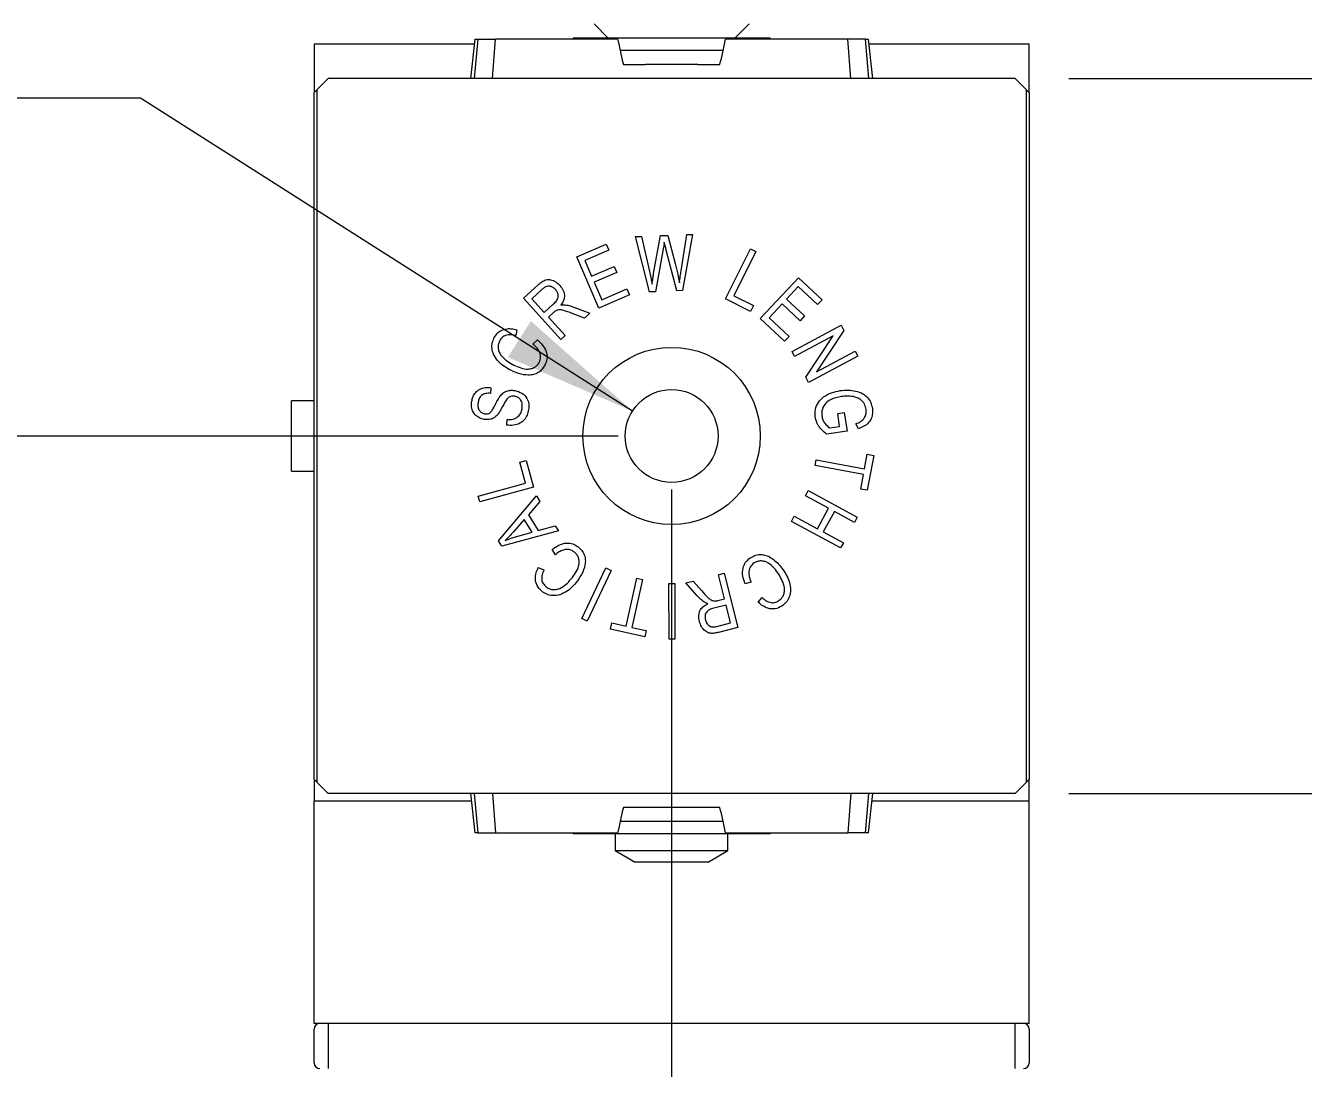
# Model space of a CAD drawing. Header units: millimetres. Extents: x 2 to 278, y 1 to 215.
# Drawn here: x 197.13 to 227.39, y 76.55 to 101.26 of the extents above; entities that cross this region are included whole.
import ezdxf

# ---------------------------------------------------------------- set-up
doc = ezdxf.new("R2010")
doc.units = ezdxf.units.MM
doc.styles.add('SLDTEXTSTYLE0', font='TXT', dxfattribs={"width": 0.75})
doc.styles.add('SLDTEXTSTYLE2', font='TXT', dxfattribs={"width": 0.6875})
doc.dimstyles.new('SLDDIMSTYLE1', dxfattribs={"dimtxt": 2.116667, "dimasz": 3.175, "dimexe": 0, "dimexo": 0.0625, "dimgap": 0.529167, "dimtad": 0, "dimtih": 1, "dimtoh": 1, "dimdec": 1, "dimlfac": 1.5, "dimrnd": 1e-09, "dimzin": 12, "dimdsep": 46, "dimtxsty": 'SLDTEXTSTYLE0', "dimsah": 1, "dimcen": 0.09, "dimadec": 0, "dimazin": 3, "dimtol": 1, "dimtp": 6.35, "dimtm": 6.35, "dimtfac": 1.333333, "dimtdec": 1, "dimtofl": 0, "dimtmove": 0, "dimatfit": 3, "dimfxl": 1, "dimfrac": 2, "dimtolj": 1, "dimarcsym": 0})
doc.dimstyles.new('SLDDIMSTYLE4', dxfattribs={"dimtxt": 2.116667, "dimasz": 3.175, "dimexe": 0, "dimexo": 0.0625, "dimgap": 0.529167, "dimtad": 0, "dimtih": 1, "dimtoh": 1, "dimdec": 1, "dimlfac": 1.5, "dimrnd": 1e-09, "dimzin": 12, "dimdsep": 46, "dimtxsty": 'SLDTEXTSTYLE0', "dimsah": 1, "dimcen": 0.09, "dimadec": 0, "dimazin": 3, "dimtfac": 1, "dimtdec": 1, "dimtmove": 0, "dimatfit": 0, "dimfxl": 1, "dimfrac": 2, "dimtolj": 1, "dimtzin": 12, "dimarcsym": 0})
doc.dimstyles.new('SLDDIMSTYLE5', dxfattribs={"dimtxt": 2.116667, "dimasz": 3.175, "dimexe": 0, "dimexo": 0.0625, "dimgap": 0.529167, "dimtad": 0, "dimtih": 1, "dimtoh": 1, "dimdec": 6, "dimlfac": 1.5, "dimrnd": 1e-09, "dimzin": 12, "dimdsep": 46, "dimtxsty": 'SLDTEXTSTYLE0', "dimsah": 1, "dimcen": 0, "dimadec": 0, "dimazin": 3, "dimtfac": 1, "dimtdec": 1, "dimtofl": 0, "dimtmove": 0, "dimatfit": 3, "dimfxl": 1, "dimfrac": 2, "dimtolj": 1, "dimtzin": 12, "dimarcsym": 0})

# ---------------------------------------------------------------- blocks, each defined once
blk = doc.blocks.new('_D_4')
at = {"color": 7, "linetype": 'Continuous', "lineweight": 0}
for p, q in [((203.966, 102.089), (203.966, 120.407)), ((220.9, 102.089), (220.9, 120.407)), ((203.966, 118.629), (197.616, 118.629)), ((208.554, 118.629), (207.911, 118.629)), ((207.911, 118.629), (207.911, 115.266)), ((216.312, 118.629), (216.956, 118.629)), ((216.956, 118.629), (216.956, 115.266)), ((220.9, 118.629), (227.25, 118.629)), ((207.911, 115.266), (208.554, 115.266)), ((216.956, 115.266), (216.312, 115.266))]:
    blk.add_line(p, q, dxfattribs=at)
for points in [[(203.966, 118.629), (200.791, 119.137), (200.791, 118.121)], [(220.9, 118.629), (224.075, 118.121), (224.075, 119.137)]]:
    blk.add_solid(points, dxfattribs=at)
at = {"color": 7, "linetype": 'Continuous', "lineweight": 0, "char_height": 2.1167, "attachment_point": 1, "style": 'SLDTEXTSTYLE0'}
for s, insert in [('25.4mm', (207.051, 121.787)), ('1.00in', (208.554, 117.994))]:
    blk.add_mtext(s, dxfattribs=dict(at, insert=insert))
blk = doc.blocks.new('_D_5')
at = {"color": 7, "linetype": 'Continuous', "lineweight": 0}
for p, q in [((233.433, 100.002), (233.433, 106.352)), ((221.836, 100.002), (235.211, 100.002)), ((229.554, 91.535), (228.911, 91.535)), ((228.911, 91.535), (228.911, 88.172)), ((237.312, 91.535), (237.956, 91.535)), ((237.956, 91.535), (237.956, 88.172)), ((228.911, 88.172), (229.554, 88.172)), ((237.956, 88.172), (237.312, 88.172)), ((221.836, 83.069), (235.211, 83.069)), ((233.433, 83.069), (233.433, 76.719))]:
    blk.add_line(p, q, dxfattribs=at)
for points in [[(233.433, 100.002), (233.941, 103.177), (232.925, 103.177)], [(233.433, 83.069), (232.925, 79.894), (233.941, 79.894)]]:
    blk.add_solid(points, dxfattribs=at)
at = {"color": 7, "linetype": 'Continuous', "lineweight": 0, "char_height": 2.1167, "attachment_point": 1, "style": 'SLDTEXTSTYLE0'}
for s, insert in [('25.4mm', (228.051, 94.693)), ('1.00in', (229.554, 90.901))]:
    blk.add_mtext(s, dxfattribs=dict(at, insert=insert))
blk = doc.blocks.new('_D_6')
at = {"color": 7, "linetype": 'Continuous', "lineweight": 0}
for p, q in [((211.163, 91.535), (186.322, 91.535)), ((188.1, 91.535), (188.1, 81.43)), ((181.589, 77.638), (180.945, 77.638)), ((180.945, 77.638), (180.945, 74.275)), ((194.611, 77.638), (195.255, 77.638)), ((195.255, 77.638), (195.255, 74.275)), ((180.945, 74.275), (181.589, 74.275)), ((195.255, 74.275), (194.611, 74.275)), ((188.1, 63.74), (188.1, 73.845)), ((196.83, 63.74), (186.322, 63.74))]:
    blk.add_line(p, q, dxfattribs=at)
for points in [[(188.1, 91.535), (187.592, 88.36), (188.608, 88.36)], [(188.1, 63.74), (188.608, 66.915), (187.592, 66.915)]]:
    blk.add_solid(points, dxfattribs=at)
at = {"color": 7, "linetype": 'Continuous', "lineweight": 0, "attachment_point": 1, "style": 'SLDTEXTSTYLE0'}
for s, insert, char_height in [('41.7mm', (180.672, 80.796), 2.1167), ('±6.4', (191.435, 80.269), 1.5875), ('1.64in', (181.589, 77.003), 2.1167), ('±0.25', (189.346, 76.477), 1.5875)]:
    blk.add_mtext(s, dxfattribs=dict(at, insert=insert, char_height=char_height))
blk = doc.blocks.new('_D_7')
at = {"color": 7, "linetype": 'Continuous', "lineweight": 0}
for p, q in [((212.433, 90.265), (212.433, 51.962)), ((198.1, 62.47), (198.1, 51.962)), ((180.755, 53.74), (180.111, 53.74)), ((180.111, 53.74), (180.111, 50.377)), ((193.778, 53.74), (194.421, 53.74)), ((194.421, 53.74), (194.421, 50.377)), ((198.1, 53.74), (196.983, 53.74)), ((212.433, 53.74), (198.1, 53.74)), ((180.111, 50.377), (180.755, 50.377)), ((194.421, 50.377), (193.778, 50.377))]:
    blk.add_line(p, q, dxfattribs=at)
for points in [[(198.1, 53.74), (201.275, 53.232), (201.275, 54.248)], [(212.433, 53.74), (209.258, 54.248), (209.258, 53.232)]]:
    blk.add_solid(points, dxfattribs=at)
at = {"color": 7, "linetype": 'Continuous', "lineweight": 0, "attachment_point": 1, "style": 'SLDTEXTSTYLE0'}
for s, insert, char_height in [('21.5mm', (179.838, 56.898), 2.1167), ('±6.4', (190.602, 56.372), 1.5875), ('0.85in', (180.755, 53.106), 2.1167), ('±0.25', (188.512, 52.579), 1.5875)]:
    blk.add_mtext(s, dxfattribs=dict(at, insert=insert, char_height=char_height))
blk = doc.blocks.new('SW_SYMBOL_HOLE_DEPTH')
at = {"color": 0, "linetype": 'Continuous', "lineweight": 0}
for p, q in [((0, 875), (800, 875)), ((400, 875), (400, 75)), ((100, 555), (400, 75)), ((700, 555), (400, 75))]:
    blk.add_line(p, q, dxfattribs=at)
blk = doc.blocks.new('_D_8')
at = {"color": 7, "linetype": 'Continuous', "lineweight": 0}
for p, q in [((187.001, 101.222), (186.357, 101.222)), ((186.357, 101.222), (186.357, 97.859)), ((194.758, 101.222), (195.402, 101.222)), ((195.402, 101.222), (195.402, 97.859)), ((199.856, 99.54), (196.046, 99.54)), ((211.505, 92.126), (199.856, 99.54)), ((164.65, 98.482), (164.006, 98.482)), ((164.006, 98.482), (164.65, 98.482)), ((164.65, 98.482), (165.293, 98.482)), ((165.293, 98.482), (164.65, 98.482)), ((186.357, 97.859), (187.001, 97.859)), ((195.402, 97.859), (194.758, 97.859))]:
    blk.add_line(p, q, dxfattribs=at)
blk.add_solid([(211.505, 92.126), (209.099, 94.259), (208.554, 93.402)], dxfattribs=at)
at = {"color": 7, "linetype": 'Continuous', "lineweight": 0, "xscale": 0.0027037109, "yscale": 0.0027037109, "zscale": 0.0027037109}
blk.add_blockref('SW_SYMBOL_HOLE_DEPTH', (172.707, 98.152), dxfattribs=at)
at = {"color": 7, "linetype": 'Continuous', "lineweight": 0, "char_height": 2.1167, "attachment_point": 1}
for s, insert, style in [('M4X0.7', (153.578, 100.587), 'SLDTEXTSTYLE0'), ('- 6H', (166.731, 100.587), 'SLDTEXTSTYLE2'), ('3.6mm', (176.527, 100.587), 'SLDTEXTSTYLE0'), ('0.14in', (187.001, 100.587), 'SLDTEXTSTYLE0')]:
    blk.add_mtext(s, dxfattribs=dict(at, insert=insert, style=style))

msp = doc.modelspace()

# ---------------------------------------------------------------- linework, layer by layer
at = {"color": 7, "linetype": 'Continuous', "lineweight": 0}
for p, q in [((210.59975082, 101.29548937), (210.93308483, 100.96215536)), ((213.93308595, 100.96215536), (214.26641995, 101.29548937)), ((203.96641945, 100.81882109), (203.96641945, 99.66882397)), ((207.75691723, 100.81882109), (203.96641945, 100.81882109)), ((207.76918088, 100.93549221), (207.67108157, 100.00215798)), ((207.84535065, 100.93549221), (207.76039913, 100.00215798)), ((207.76918088, 100.93549221), (207.84535065, 100.93549221)), ((207.84535065, 100.93549221), (208.26322888, 100.93549221)), ((208.18763529, 100.00215798), (208.26322888, 100.93549221)), ((211.15440681, 100.93549221), (208.26322888, 100.93549221)), ((210.09975229, 100.96215536), (210.09975229, 100.93549221)), ((211.15688537, 100.96215536), (210.09975229, 100.96215536)), ((214.76641848, 100.96215536), (211.15688537, 100.96215536)), ((216.6029419, 100.93549221), (213.71176397, 100.93549221)), ((214.76641848, 100.93549221), (214.76641848, 100.96215536)), ((216.67853549, 100.00215798), (216.6029419, 100.93549221)), ((217.02082013, 100.93549221), (216.6029419, 100.93549221)), ((217.10577413, 100.00215798), (217.02082013, 100.93549221)), ((217.02082013, 100.93549221), (217.09699238, 100.93549221)), ((217.19509169, 100.00215798), (217.09699238, 100.93549221)), ((220.89975382, 100.81882109), (217.10925604, 100.81882109)), ((220.89975382, 99.66882397), (220.89975382, 100.81882109)), ((213.65364944, 100.66882103), (211.21252134, 100.66882103)), ((211.28949577, 100.33549199), (211.81035096, 100.33549199)), ((213.05581982, 100.33549199), (211.81035096, 100.33549199)), ((213.05581982, 100.33549199), (213.57667501, 100.33549199)), ((204.29975346, 100.00215798), (204.03308724, 99.73549177)), ((220.56641981, 100.00215798), (204.29975346, 100.00215798)), ((220.83308602, 99.73549177), (220.56641981, 100.00215798)), ((203.96641945, 83.40215762), (203.96641945, 99.66882397)), ((204.03308724, 99.73549177), (204.03308724, 83.33548983)), ((220.83308602, 83.33548983), (220.83308602, 99.73549177)), ((220.89975382, 99.66882397), (220.89975382, 83.40215762)), ((211.57761469, 96.25893662), (211.72050689, 96.26428117)), ((211.90800821, 94.94804173), (211.57761469, 96.25893662)), ((211.72050689, 96.26428117), (211.91388423, 95.4039676)), ((212.00683271, 95.38179964), (212.17269753, 96.28164102)), ((212.17269753, 96.28164102), (212.34070316, 96.28831674)), ((212.34070316, 96.28831674), (212.51725212, 95.62512566)), ((212.65854493, 95.4501761), (212.79075299, 96.3056766)), ((212.93071215, 96.31102115), (212.69326463, 94.97822155)), ((212.79075299, 96.3056766), (212.93071215, 96.31102115)), ((210.18454487, 95.77659597), (210.88352854, 96.08028163)), ((210.94576075, 95.93738943), (210.37471349, 95.68925529)), ((210.88352854, 96.08028163), (210.94576075, 95.93738943)), ((212.23466649, 95.96913884), (212.05010071, 94.95338132)), ((212.55891576, 94.97314522), (212.2984981, 95.97154289)), ((213.71155783, 94.78078117), (214.30343941, 95.9677431)), ((214.30343941, 95.9677431), (214.42817206, 95.90551088)), ((210.71151947, 94.56532528), (210.18454487, 95.77659597)), ((210.37471349, 95.68925529), (210.53603843, 95.31826605)), ((214.42817206, 95.90551088), (213.90600309, 94.85850562)), ((210.53603843, 95.31826605), (211.07076163, 95.55063476)), ((211.13272562, 95.40854225), (210.59800739, 95.17616858)), ((211.07076163, 95.55063476), (211.13272562, 95.40854225)), ((208.9213188, 94.80170736), (209.26854069, 95.11554072)), ((210.59800739, 95.17616858), (210.77722365, 94.76377894)), ((210.77722365, 94.76377894), (211.3707071, 95.02178758)), ((211.3707071, 95.02178758), (211.43293932, 94.87889538)), ((214.53314329, 94.31637654), (215.4377903, 95.28299004)), ((215.43298219, 95.07358898), (215.15600438, 94.77764696)), ((215.88837658, 94.6473065), (215.43298219, 95.07358898)), ((215.4377903, 95.28299004), (215.99521542, 94.76135502)), ((209.80593617, 93.82280538), (208.9213188, 94.80170736)), ((209.37057391, 95.01110842), (209.12270799, 94.78728304)), ((209.12270799, 94.78728304), (209.41517805, 94.46356525)), ((211.43293932, 94.87889538), (210.71151947, 94.56532528)), ((212.05010071, 94.95338132), (211.90800821, 94.94804173)), ((212.69326463, 94.97822155), (212.55891576, 94.97314522)), ((214.30023317, 94.48724319), (213.71155783, 94.78078117)), ((213.90600309, 94.85850562), (214.36994577, 94.62719987)), ((215.15600438, 94.77764696), (215.58255508, 94.37834054)), ((215.99521542, 94.76135502), (215.88837658, 94.6473065)), ((209.41517805, 94.46356525), (209.63793551, 94.66468622)), ((209.63686759, 94.45982506), (209.51667482, 94.35138434)), ((210.36576286, 94.3286849), (210.07783765, 94.43872501)), ((210.11896983, 94.58990226), (210.49610828, 94.44647362)), ((210.49610828, 94.44647362), (210.36576286, 94.3286849)), ((214.36994577, 94.62719987), (214.30023317, 94.48724319)), ((215.04970198, 94.66413488), (214.74201038, 94.33507253)), ((215.4762502, 94.26482846), (215.04970198, 94.66413488)), ((209.51667482, 94.35138434), (209.90956877, 93.91655852)), ((215.10846222, 93.77818137), (214.53314329, 94.31637654)), ((214.74201038, 94.33507253), (215.21530106, 93.89222989)), ((215.28342917, 93.53859553), (216.44582157, 94.16172236)), ((215.58255508, 94.37834054), (215.4762502, 94.26482846)), ((216.44582157, 94.16172236), (216.51339834, 94.03565854)), ((208.77105052, 94.05306309), (208.74113892, 93.91230176)), ((209.14898867, 93.70931317), (209.25475711, 93.81080498)), ((209.90956877, 93.91655852), (209.80593617, 93.82280538)), ((215.21530106, 93.89222989), (215.10846222, 93.77818137)), ((216.25992462, 93.91065766), (215.34646357, 93.42080682)), ((215.6084831, 92.93229212), (216.25992462, 93.91065766)), ((216.51339834, 94.03565854), (215.86275652, 93.05782447)), ((215.34646357, 93.42080682), (215.28342917, 93.53859553)), ((215.86275652, 93.05782447), (216.77541539, 93.54713887)), ((216.77541539, 93.54713887), (216.838718, 93.4290869)), ((216.838718, 93.4290869), (215.67632561, 92.80595511)), ((215.67632561, 92.80595511), (215.6084831, 92.93229212)), ((208.15480307, 92.67955353), (208.14385568, 92.54547288)), ((203.96641945, 92.36882209), (203.43308702, 92.36882209)), ((203.43308702, 90.70215702), (203.43308702, 92.36882209)), ((216.36797542, 92.06956952), (216.52155424, 92.09173749)), ((216.41204561, 91.76374554), (216.36797542, 92.06956952)), ((216.52155424, 92.09173749), (216.58592477, 91.65156712)), ((208.5308736, 91.79280032), (208.53915368, 91.92501088)), ((216.1681881, 91.72875762), (216.41204561, 91.76374554)), ((216.85889418, 91.70658717), (216.79826384, 91.82464411)), ((216.58592477, 91.65156712), (216.10007986, 91.58132056)), ((217.00137411, 90.75913409), (217.06467425, 91.10155036)), ((217.06467425, 91.10155036), (217.21771911, 91.07296993)), ((208.83767858, 90.9163016), (208.98778294, 90.957702)), ((208.9752312, 90.41603485), (208.83767858, 90.9163016)), ((208.98778294, 90.957702), (209.16246429, 90.32308638)), ((215.83176955, 90.83338658), (215.85740948, 90.97120742)), ((216.9757317, 90.62131325), (215.83176955, 90.83338658)), ((215.85740948, 90.97120742), (217.00137411, 90.75913409)), ((217.21771911, 91.07296993), (217.06494247, 90.24871717)), ((203.43308702, 90.70215702), (203.96641945, 90.70215702)), ((216.91189761, 90.27729759), (216.9757317, 90.62131325)), ((207.85263235, 90.10700712), (208.9752312, 90.41603485)), ((209.16246429, 90.32308638), (207.88976108, 89.97265825)), ((215.60103252, 90.12005061), (215.66753889, 90.24291565)), ((215.66753889, 90.24291565), (216.82993377, 89.611772)), ((217.06494247, 90.24871717), (216.91189761, 90.27729759)), ((207.88976108, 89.97265825), (207.85263235, 90.10700712)), ((208.3340094, 89.05139893), (209.23144673, 90.12057711)), ((209.31557869, 89.98596251), (209.03967375, 89.6686547)), ((209.23144673, 90.12057711), (209.31557869, 89.98596251)), ((216.14884391, 89.82250919), (215.60103252, 90.12005061)), ((209.03967375, 89.6686547), (209.27311534, 89.29498821)), ((215.27170693, 89.51348145), (215.33847903, 89.63661223)), ((215.33847903, 89.63661223), (215.88629042, 89.33906833)), ((215.88629042, 89.33906833), (216.14884391, 89.82250919)), ((216.28613079, 89.74798848), (216.0235773, 89.26455011)), ((216.7634274, 89.48890944), (216.28613079, 89.74798848)), ((216.82993377, 89.611772), (216.7634274, 89.48890944)), ((209.75361322, 89.2845723), (208.41360643, 88.92426222)), ((208.94111747, 89.55620805), (208.68764375, 89.26828036)), ((209.1304864, 89.25332208), (208.94111747, 89.55620805)), ((209.27311534, 89.29498821), (209.67535729, 89.41010713)), ((209.67535729, 89.41010713), (209.75361322, 89.2845723)), ((216.43409932, 88.88233781), (215.27170693, 89.51348145)), ((208.41360643, 88.92426222), (208.3340094, 89.05139893)), ((208.73892362, 89.14514959), (209.1304864, 89.25332208)), ((216.0235773, 89.26455011), (216.50087391, 89.00546858)), ((216.50087391, 89.00546858), (216.43409932, 88.88233781)), ((209.68273336, 88.72280101), (209.60207338, 88.8459293)), ((209.27515184, 88.41938108), (209.40762813, 88.36275667)), ((210.30287002, 87.21096893), (210.87204471, 88.41022183)), ((210.87204471, 88.41022183), (210.9981135, 88.35012545)), ((210.9981135, 88.35012545), (210.42893385, 87.15087255)), ((211.35579104, 87.03090826), (211.60926476, 88.16418876)), ((211.74521799, 88.13400646), (211.49174427, 87.00072844)), ((211.60926476, 88.16418876), (211.74521799, 88.13400646)), ((212.77253881, 88.05487632), (212.94347996, 88.09787859)), ((212.94347996, 88.09787859), (213.14673925, 87.86470522)), ((213.54230548, 88.24825118), (213.67825622, 88.28243941)), ((213.68573412, 87.67773787), (213.54230548, 88.24825118)), ((213.67825622, 88.28243941), (214.0009061, 86.99771841)), ((214.31322947, 88.07615518), (214.17220488, 88.03582271)), ((212.36956174, 88.0423668), (212.50898197, 88.04263502)), ((212.37196083, 86.7207853), (212.36956174, 88.0423668)), ((212.50898197, 88.04263502), (212.51138602, 86.72105352)), ((213.03910071, 87.75012274), (212.77253881, 88.05487632)), ((213.72259214, 87.53056903), (213.43012457, 87.45711873)), ((213.52788115, 87.63821006), (213.68573412, 87.67773787)), ((213.82943099, 87.10535695), (213.72259214, 87.53056903)), ((214.4849728, 87.59592056), (214.5771191, 87.70569493)), ((210.42893385, 87.15087255), (210.30287002, 87.21096893)), ((210.9818613, 86.95558786), (211.01578131, 87.10703085)), ((211.79649785, 86.7734311), (210.9818613, 86.95558786)), ((211.01578131, 87.10703085), (211.35579104, 87.03090826)), ((211.49174427, 87.00072844), (211.83041786, 86.9248716)), ((211.83041786, 86.9248716), (211.79649785, 86.7734311)), ((213.50411132, 87.02362656), (213.82943099, 87.10535695)), ((214.0009061, 86.99771841), (213.54524349, 86.88313345)), ((212.51138602, 86.72105352), (212.37196083, 86.7207853)), ((203.96641945, 83.40215762), (203.96641945, 82.88548966)), ((204.03308724, 83.33548983), (204.29975346, 83.06882361)), ((220.56641981, 83.06882361), (220.83308602, 83.33548983)), ((220.83308602, 83.33548983), (220.89975382, 83.40215762)), ((220.89975382, 82.88548966), (220.89975382, 83.40215762)), ((220.56641981, 83.06882361), (204.29975346, 83.06882361)), ((207.67108157, 83.06882361), (207.76918088, 82.13548938)), ((207.76039913, 83.06882361), (207.84535065, 82.13548938)), ((208.18763529, 83.06882361), (208.26322888, 82.13548938)), ((216.67853549, 83.06882361), (216.6029419, 82.13548938)), ((217.02082013, 82.13548938), (217.10577413, 83.06882361)), ((217.09699238, 82.13548938), (217.19509169, 83.06882361)), ((203.96641945, 77.61882325), (203.96641945, 82.88548966)), ((207.69034877, 82.88548966), (203.96641945, 82.88548966)), ((211.81035096, 82.7354896), (211.28949577, 82.7354896)), ((213.05581982, 82.7354896), (211.81035096, 82.7354896)), ((213.57667501, 82.7354896), (213.05581982, 82.7354896)), ((220.89975382, 82.88548966), (217.17582201, 82.88548966)), ((220.89975382, 77.61882325), (220.89975382, 82.88548966)), ((213.65364944, 82.40215559), (211.21252134, 82.40215559)), ((207.84535065, 82.13548938), (207.76918088, 82.13548938)), ((207.84535065, 82.13548938), (208.26322888, 82.13548938)), ((208.26322888, 82.13548938), (211.15440681, 82.13548938)), ((210.09975229, 82.13548938), (210.09975229, 82.10882375)), ((211.15688537, 82.10882375), (210.09975229, 82.10882375)), ((211.09975432, 82.10882375), (211.09975432, 81.71158611)), ((214.76641848, 82.10882375), (211.15688537, 82.10882375)), ((213.71176397, 82.13548938), (216.6029419, 82.13548938)), ((213.76641894, 81.71158611), (213.76641894, 82.10882375)), ((214.76641848, 82.10882375), (214.76641848, 82.13548938)), ((217.02082013, 82.13548938), (216.6029419, 82.13548938)), ((217.09699238, 82.13548938), (217.02082013, 82.13548938)), ((211.09975432, 81.71158611), (211.56641895, 81.44215574)), ((211.09975432, 81.71158611), (213.76641894, 81.71158611)), ((213.29975183, 81.44215574), (213.76641894, 81.71158611)), ((213.29975183, 81.44215574), (211.56641895, 81.44215574)), ((220.89975382, 77.61882325), (203.96641945, 77.61882325)), ((203.96641945, 76.68548902), (203.96641945, 77.48549014)), ((204.29975346, 77.61882325), (204.29975346, 76.55215591)), ((220.56641981, 76.55215591), (220.56641981, 77.61882325)), ((220.89975382, 77.48549014), (220.89975382, 76.68548902))]:
    msp.add_line(p, q, dxfattribs=at)
at = {"color": 7, "linetype": 'Continuous', "lineweight": 0, "flags": 128}
for points in [[(204.03308724, 99.73549177), (204.02007853, 99.72248306), (204.00757645, 99.70997601), (203.99604792, 99.69845245), (203.98594493, 99.68834946), (203.97765492, 99.68005945), (203.97149578, 99.6739003), (203.96770095, 99.67010547), (203.96641945, 99.66882397)], [(220.89975382, 99.66882397), (220.89847232, 99.67010547), (220.89467749, 99.6739003), (220.88851834, 99.68005945), (220.88022584, 99.68834946), (220.87012534, 99.69845245), (220.85859929, 99.70997601), (220.84609225, 99.72248306), (220.83308602, 99.73549177)], [(203.96641945, 83.40215762), (203.96770095, 83.40087612), (203.97149578, 83.39708129), (203.97765492, 83.39092215), (203.98594493, 83.38262965), (203.99604792, 83.37252915), (204.00757645, 83.3610031), (204.02007853, 83.34849606), (204.03308724, 83.33548983)]]:
    msp.add_lwpolyline(points, dxfattribs=at)
at = {"color": 7, "linetype": 'Continuous', "lineweight": 0}
for radius in [2.1, 1.1]:
    msp.add_circle((212.43308622, 91.5354899), radius, dxfattribs=at)
for centre, start, end in [((204.09975289, 77.4854899), 90, 180), ((220.76641956, 77.4854899), 0, 90), ((204.09975289, 76.6854899), 180, 270), ((220.76641956, 76.6854899), 270, 0)]:
    msp.add_arc(centre, 0.13333333, start, end, dxfattribs=at)
for centre, start_param, end_param in [((212.43308622, 227.86816455), 2.9273331467, 2.9502666211), ((212.43308622, 227.86816455), 3.3329186861, 3.3558521604), ((212.43308622, -44.79718474), 0.1913260325, 0.2142595069), ((212.43308622, -44.79718474), 6.0689258003, 6.0918592747)]:
    msp.add_ellipse(centre, major_axis=(0, 129.90302306), ratio=0.0462945321, start_param=start_param, end_param=end_param, dxfattribs=at)
for points, knots in [([(212.25923851, 96.12512419), (212.2550672, 96.09594028), (212.24761861, 96.04382735), (212.238624, 95.99195986), (212.23466649, 95.96913884)], [0, 0, 0, 0, 0.5600130747, 1, 1, 1, 1]), ([(212.2984981, 95.97154289), (212.29098608, 96.00016472), (212.27757182, 96.0512749), (212.26484033, 96.10255922), (212.25923851, 96.12512419)], [0, 0, 0, 0, 0.56000251435, 1, 1, 1, 1]), ([(211.91388423, 95.4039676), (211.92507288, 95.35404849), (211.94505298, 95.26490555), (211.96161626, 95.17506769), (211.96890428, 95.13553808)], [0, 0, 0, 0, 0.559989366, 1, 1, 1, 1]), ([(211.96890428, 95.13553808), (211.9757427, 95.18154419), (211.98795415, 95.26369801), (212.00106426, 95.34571301), (212.00683271, 95.38179964)], [0, 0, 0, 0, 0.5599997613, 1, 1, 1, 1]), ([(212.51725212, 95.62512566), (212.53939331, 95.5391121), (212.57893132, 95.38551577), (212.60546823, 95.22917059), (212.61714453, 95.16037831)], [0, 0, 0, 0, 0.5599974837, 1, 1, 1, 1]), ([(212.61714453, 95.16037831), (212.62415585, 95.21457588), (212.63667633, 95.31135939), (212.65186272, 95.40775905), (212.65854493, 95.4501761)], [0, 0, 0, 0, 0.5599875935, 1, 1, 1, 1]), ([(209.26854069, 95.11554072), (209.29683903, 95.13968496), (209.35333861, 95.18789061), (209.45332509, 95.24382882), (209.57581231, 95.24258291), (209.69300443, 95.19132764), (209.75687655, 95.13067075), (209.78883957, 95.1003167)], [0, 0, 0, 0, 0.1872687817, 0.3738950031, 0.5597877229, 0.7797080251, 1, 1, 1, 1]), ([(209.68200321, 95.00389625), (209.65753868, 95.02651618), (209.60873252, 95.07164238), (209.51275784, 95.09037421), (209.43086037, 95.060684), (209.39069474, 95.02765445), (209.37057391, 95.01110842)], [0, 0, 0, 0, 0.2801210827, 0.5588349024, 0.7789999143, 1, 1, 1, 1]), ([(209.78883957, 95.1003167), (209.81824166, 95.06213424), (209.87695316, 94.98588968), (209.90438234, 94.84980247), (209.87421767, 94.72746123), (209.83067377, 94.66569865), (209.80887169, 94.63477462)], [0, 0, 0, 0, 0.2801899512, 0.5594967413, 0.7794435487, 1, 1, 1, 1]), ([(209.63793551, 94.66468622), (209.66448643, 94.68994456), (209.71726146, 94.74015034), (209.75628011, 94.8401638), (209.73366288, 94.9349269), (209.69923778, 94.98088687), (209.68200321, 95.00389625)], [0, 0, 0, 0, 0.2814391892, 0.5594142358, 0.7794252313, 1, 1, 1, 1]), ([(209.69883159, 94.50710147), (209.68659995, 94.49915084), (209.66474498, 94.48494499), (209.64539008, 94.46750455), (209.63686759, 94.45982506)], [0, 0, 0, 0, 0.5596728876, 1, 1, 1, 1]), ([(210.07783765, 94.43872501), (210.00919781, 94.46403153), (209.91362811, 94.4992667), (209.78311908, 94.53209243), (209.72686281, 94.51541264), (209.69883159, 94.50710147)], [0, 0, 0, 0, 0.5611744125, 0.7813431558, 1, 1, 1, 1]), ([(209.80887169, 94.63477462), (209.82863972, 94.63829217), (209.86393223, 94.64457216), (209.89970782, 94.64295944), (209.9154448, 94.64225004)], [0, 0, 0, 0, 0.5601195491, 1, 1, 1, 1]), ([(209.9154448, 94.64225004), (209.95424352, 94.63556726), (210.02354302, 94.62363096), (210.08980566, 94.60021036), (210.11896983, 94.58990226)], [0, 0, 0, 0, 0.5598702604, 1, 1, 1, 1]), ([(208.58702615, 93.10888578), (208.5366056, 93.13871371), (208.43580352, 93.19834649), (208.30681761, 93.31875612), (208.21433804, 93.4556109), (208.17490255, 93.60210244), (208.17741093, 93.7428007), (208.21473206, 93.82731496), (208.23339179, 93.86957019)], [0, 0, 0, 0, 0.1869953972, 0.3738461611, 0.5603714204, 0.7068875297, 0.8534503677, 1, 1, 1, 1]), ([(208.23339179, 93.86957019), (208.26652818, 93.91771545), (208.33277157, 94.01396328), (208.48899962, 94.07589771), (208.63796203, 94.08327735), (208.72666569, 94.06313951), (208.77105052, 94.05306309)], [0, 0, 0, 0, 0.27941380276, 0.55857984702, 0.77912569061, 1, 1, 1, 1]), ([(208.74113892, 93.91230176), (208.70170708, 93.92079195), (208.62301287, 93.93773585), (208.50867797, 93.92839118), (208.41549837, 93.87560518), (208.3806437, 93.82227161), (208.36320077, 93.79558096)], [0, 0, 0, 0, 0.28085988681, 0.56051256476, 0.78005959166, 1, 1, 1, 1]), ([(209.25475711, 93.81080498), (209.30149125, 93.76759985), (209.39478383, 93.681352), (209.47793256, 93.52126119), (209.49352595, 93.35379699), (209.45401066, 93.26139952), (209.43424657, 93.2151857)], [0, 0, 0, 0, 0.2807552772, 0.5604551393, 0.7801558119, 1, 1, 1, 1]), ([(208.36320077, 93.79558096), (208.35077827, 93.7686652), (208.32594892, 93.71486756), (208.3187355, 93.62472031), (208.33973775, 93.53773545), (208.39576986, 93.43283762), (208.50446303, 93.32895994), (208.60487115, 93.26720141), (208.65513439, 93.23628574)], [0, 0, 0, 0, 0.1250115672, 0.249865706, 0.3748101088, 0.4998753598, 0.7496429301, 1, 1, 1, 1]), ([(209.29696217, 93.27661822), (209.31374144, 93.32108998), (209.34733536, 93.41012728), (209.30517882, 93.54120218), (209.23311939, 93.63755418), (209.1770472, 93.68538075), (209.14898867, 93.70931317)], [0, 0, 0, 0, 0.2787233434, 0.5580344016, 0.778840343, 1, 1, 1, 1]), ([(209.43424657, 93.2151857), (209.41328499, 93.18091028), (209.37139857, 93.11241951), (209.27897433, 93.03215674), (209.16580826, 92.98682825), (209.00543411, 92.97035106), (208.80472557, 93.0067183), (208.65963204, 93.07481146), (208.58702615, 93.10888578)], [0, 0, 0, 0, 0.1250953097, 0.2499714086, 0.3748534763, 0.4999171796, 0.7497548074, 1, 1, 1, 1]), ([(208.65513439, 93.23628574), (208.70886495, 93.20959421), (208.81623352, 93.1562571), (208.96345928, 93.11865174), (209.08440855, 93.12139872), (209.17051599, 93.15024913), (209.24685174, 93.20122848), (209.28026272, 93.25149437), (209.29696217, 93.27661822)], [0, 0, 0, 0, 0.2503524402, 0.5002737093, 0.6252503902, 0.7500952636, 0.875092822, 1, 1, 1, 1]), ([(207.69914046, 92.35636721), (207.70806347, 92.39454657), (207.72589921, 92.4708613), (207.78896532, 92.57233941), (207.88749761, 92.65110202), (208.01667649, 92.68936847), (208.10873309, 92.68282715), (208.15480307, 92.67955353)], [0, 0, 0, 0, 0.1869533422, 0.3736913215, 0.5600525321, 0.7798271026, 1, 1, 1, 1]), ([(208.37782874, 92.4899139), (208.40290589, 92.51632183), (208.45301879, 92.56909413), (208.54779259, 92.60992862), (208.64069181, 92.62276009), (208.69728097, 92.61557176), (208.72558211, 92.61197676)], [0, 0, 0, 0, 0.2799458605, 0.5594297611, 0.7796638069, 1, 1, 1, 1]), ([(208.72558211, 92.61197676), (208.78155833, 92.59549981), (208.89337014, 92.56258731), (209.0090481, 92.44053798), (209.0593249, 92.29677878), (209.05104377, 92.20564664), (209.04690082, 92.16005434)], [0, 0, 0, 0, 0.2799396439, 0.5591759924, 0.7794611443, 1, 1, 1, 1]), ([(215.83352044, 91.98249707), (215.83064568, 92.04316312), (215.82489628, 92.1644924), (215.89831039, 92.336387), (216.03469897, 92.47482432), (216.21821631, 92.56842807), (216.3579106, 92.59642457), (216.42780358, 92.61043201)], [0, 0, 0, 0, 0.1864503359, 0.3728920374, 0.5593547501, 0.7795327763, 1, 1, 1, 1]), ([(216.42780358, 92.61043201), (216.48834045, 92.61627903), (216.60939898, 92.6279716), (216.79096161, 92.60535048), (216.95331643, 92.55057085), (217.07641171, 92.45127791), (217.15568064, 92.32877481), (217.17594659, 92.23522252), (217.18608394, 92.18842615)], [0, 0, 0, 0, 0.1869616652, 0.3738763957, 0.5603729586, 0.7068030871, 0.8533381566, 1, 1, 1, 1]), ([(207.99267843, 91.92768315), (207.95736435, 91.93668016), (207.88674241, 91.9546726), (207.79419922, 92.01586587), (207.72156655, 92.10763207), (207.68679391, 92.22820354), (207.69502282, 92.31362393), (207.69914046, 92.35636721)], [0, 0, 0, 0, 0.1868586655, 0.3736843257, 0.5600991073, 0.7798791913, 1, 1, 1, 1]), ([(207.8511174, 92.33553538), (207.84674195, 92.30263103), (207.83802854, 92.23710425), (207.86668532, 92.14618302), (207.92879193, 92.08398906), (207.97904175, 92.06970452), (208.00416226, 92.0625635)], [0, 0, 0, 0, 0.2811768546, 0.5599445141, 0.7800107293, 1, 1, 1, 1]), ([(208.14385568, 92.54547288), (208.10586417, 92.5467263), (208.03015298, 92.54922417), (207.9284702, 92.505226), (207.87088324, 92.42282074), (207.85771603, 92.36467475), (207.8511174, 92.33553538)], [0, 0, 0, 0, 0.2807444057, 0.5594800753, 0.7792371958, 1, 1, 1, 1]), ([(208.12622761, 92.08286384), (208.14741946, 92.10401357), (208.18993252, 92.14644211), (208.23199678, 92.22657579), (208.28753228, 92.344348), (208.34059215, 92.42988522), (208.37782874, 92.4899139)], [0, 0, 0, 0, 0.1858424505, 0.3728191928, 0.5598543122, 1, 1, 1, 1]), ([(208.51217761, 92.38708347), (208.47442894, 92.31866406), (208.4218446, 92.223355), (208.35726726, 92.09914835), (208.31950418, 92.05053114), (208.30063576, 92.02623943)], [0, 0, 0, 0, 0.5600742149, 0.7801900513, 1, 1, 1, 1]), ([(208.71677056, 92.47709393), (208.69463595, 92.4793204), (208.65040375, 92.48376963), (208.57208875, 92.45864146), (208.53488969, 92.41421083), (208.51217761, 92.38708347)], [0, 0, 0, 0, 0.280625873, 0.5607823128, 1, 1, 1, 1]), ([(208.89171516, 92.18035221), (208.89527124, 92.21643071), (208.90236925, 92.28844423), (208.86836387, 92.38702913), (208.79912676, 92.45357261), (208.74423317, 92.46925048), (208.71677056, 92.47709393)], [0, 0, 0, 0, 0.2806342065, 0.5601524429, 0.779949469, 1, 1, 1, 1]), ([(216.45878806, 92.4702096), (216.413475, 92.46225552), (216.32289611, 92.44635567), (216.19302681, 92.39757914), (216.07146722, 92.31449538), (215.98703045, 92.17641947), (215.98814394, 92.06728748), (215.98870113, 92.01267689)], [0, 0, 0, 0, 0.1874736539, 0.3747518948, 0.5615703095, 0.7806059942, 1, 1, 1, 1]), ([(216.72801728, 92.4683395), (216.67776283, 92.47433376), (216.58799566, 92.48504104), (216.49827869, 92.47474263), (216.45878806, 92.4702096)], [0, 0, 0, 0, 0.55983097583, 1, 1, 1, 1]), ([(217.03757897, 92.16625571), (217.0279734, 92.20904204), (217.00877985, 92.2945363), (216.92706427, 92.39020101), (216.82794333, 92.44443626), (216.7613406, 92.46036825), (216.72801728, 92.4683395)], [0, 0, 0, 0, 0.2798782826, 0.5592437, 0.7794765923, 1, 1, 1, 1]), ([(208.30063576, 92.02623943), (208.27746571, 92.00473804), (208.23114147, 91.96174998), (208.12408728, 91.9180551), (208.04248681, 91.9240338), (207.99267843, 91.92768315)], [0, 0, 0, 0, 0.2805100912, 0.5608282486, 1, 1, 1, 1]), ([(208.00416226, 92.0625635), (208.02814082, 92.06006863), (208.07096268, 92.0556132), (208.10934006, 92.07453674), (208.12622761, 92.08286384)], [0, 0, 0, 0, 0.5599608691, 1, 1, 1, 1]), ([(209.04690082, 92.16005434), (209.03715454, 92.11654315), (209.01768794, 92.02963668), (208.94902941, 91.91183892), (208.83484321, 91.8243428), (208.68825336, 91.780183), (208.58336384, 91.78859212), (208.5308736, 91.79280032)], [0, 0, 0, 0, 0.1870436456, 0.3735890441, 0.5599235043, 0.7797709792, 1, 1, 1, 1]), ([(208.53915368, 91.92501088), (208.58496723, 91.92336433), (208.67616174, 91.92008678), (208.7938542, 91.98045228), (208.86500057, 92.07624063), (208.88280646, 92.14563341), (208.89171516, 92.18035221)], [0, 0, 0, 0, 0.280822916, 0.5589941578, 0.7793546661, 1, 1, 1, 1]), ([(215.98870113, 92.01267689), (215.99586022, 91.98127155), (216.01018295, 91.9184409), (216.06939798, 91.81819391), (216.13074385, 91.7626565), (216.1681881, 91.72875762)], [0, 0, 0, 0, 0.2802510006, 0.5606800743, 1, 1, 1, 1]), ([(216.79826384, 91.82464411), (216.83780237, 91.84119389), (216.91655725, 91.87415859), (217.00532336, 91.95912605), (217.04349132, 92.06534891), (217.03955007, 92.13261471), (217.03757897, 92.16625571)], [0, 0, 0, 0, 0.2809765807, 0.5596634621, 0.7797786807, 1, 1, 1, 1]), ([(217.18608394, 92.18842615), (217.18931424, 92.14851038), (217.19577188, 92.0687154), (217.16575039, 91.95089979), (217.09946742, 91.84063345), (216.98971644, 91.75901544), (216.90254312, 91.7240799), (216.85889418, 91.70658717)], [0, 0, 0, 0, 0.1868022401, 0.3734332659, 0.559907719, 0.7796394053, 1, 1, 1, 1]), ([(216.10007986, 91.58132056), (216.0639691, 91.61023832), (215.99176841, 91.66805714), (215.91154123, 91.76968031), (215.85554901, 91.87555492), (215.84086284, 91.94685192), (215.83352044, 91.98249707)], [0, 0, 0, 0, 0.2801194638, 0.5600772162, 0.780059308, 1, 1, 1, 1]), ([(208.68764375, 89.26828036), (208.65236906, 89.22838116), (208.58938087, 89.15713524), (208.52295913, 89.08908551), (208.49373494, 89.05914505)], [0, 0, 0, 0, 0.5600208118, 1, 1, 1, 1]), ([(208.49373494, 89.05914505), (208.53877189, 89.07730752), (208.61919681, 89.10974124), (208.7023397, 89.13433015), (208.73892362, 89.14514959)], [0, 0, 0, 0, 0.5599874978, 1, 1, 1, 1]), ([(209.60207338, 88.8459293), (209.65341197, 88.88339634), (209.75589854, 88.95819129), (209.92894429, 89.00858187), (210.09594593, 88.99098965), (210.17890166, 88.93453378), (210.22039706, 88.90629391)], [0, 0, 0, 0, 0.2807243723, 0.560406417, 0.7801102478, 1, 1, 1, 1]), ([(210.13466075, 88.78396531), (210.09433069, 88.80876717), (210.01359178, 88.85841934), (209.87729002, 88.84328602), (209.76898284, 88.79149001), (209.71149607, 88.7457076), (209.68273336, 88.72280101)], [0, 0, 0, 0, 0.27871521061, 0.55797496035, 0.7788388873, 1, 1, 1, 1]), ([(210.05586341, 88.14828177), (210.09198244, 88.19590785), (210.16415078, 88.29106811), (210.22867211, 88.42817136), (210.24763029, 88.54723852), (210.23506337, 88.63684715), (210.1988444, 88.72073786), (210.15605242, 88.76289233), (210.13466075, 88.78396531)], [0, 0, 0, 0, 0.2504021732, 0.5003211048, 0.625349168, 0.7502394648, 0.8751449363, 1, 1, 1, 1]), ([(210.22039706, 88.90629391), (210.25003927, 88.87936681), (210.30927471, 88.8255571), (210.37102432, 88.72037177), (210.39500016, 88.60121949), (210.38161234, 88.44106684), (210.30905011, 88.25109332), (210.21507326, 88.12186886), (210.16804432, 88.05720091)], [0, 0, 0, 0, 0.125105008, 0.2500033935, 0.3748863052, 0.4999338136, 0.749751253, 1, 1, 1, 1]), ([(214.29346556, 88.64533235), (214.3279911, 88.66574637), (214.39698028, 88.70653782), (214.51610811, 88.73402007), (214.63697638, 88.72061162), (214.76166225, 88.67051318), (214.88158297, 88.58440961), (214.99645889, 88.4720583), (215.05860198, 88.38511567), (215.08967186, 88.34164669)], [0, 0, 0, 0, 0.1250153132, 0.24980648111, 0.37457859018, 0.49954378515, 0.66621798411, 0.83311797424, 1, 1, 1, 1]), ([(209.35634826, 87.85741607), (209.31528563, 87.8989162), (209.23318319, 87.98189341), (209.20084543, 88.14659291), (209.22079944, 88.29432862), (209.2570254, 88.37767629), (209.27515184, 88.41938108)], [0, 0, 0, 0, 0.279410378, 0.5586655025, 0.7791688273, 1, 1, 1, 1]), ([(214.17220488, 88.03582271), (214.15124369, 88.09585595), (214.10940045, 88.21569578), (214.1114978, 88.39585484), (214.17608096, 88.55094717), (214.25432922, 88.61386408), (214.29346556, 88.64533235)], [0, 0, 0, 0, 0.2807534081, 0.5604468527, 0.7801548661, 1, 1, 1, 1]), ([(214.38561186, 88.52700968), (214.3500523, 88.49561967), (214.27886003, 88.43277509), (214.25442832, 88.29759334), (214.27252683, 88.17880823), (214.29965573, 88.11038848), (214.31322947, 88.07615518)], [0, 0, 0, 0, 0.2786721568, 0.5579174384, 0.7788073377, 1, 1, 1, 1]), ([(214.96974731, 88.26151818), (214.93484863, 88.31015597), (214.86511768, 88.40733898), (214.75330621, 88.50968749), (214.64548651, 88.56407072), (214.55611094, 88.57869085), (214.46503327, 88.56987568), (214.41207895, 88.54129472), (214.38561186, 88.52700968)], [0, 0, 0, 0, 0.2504405754, 0.5004044419, 0.6254284373, 0.7502916358, 0.8751932869, 1, 1, 1, 1]), ([(209.40762813, 88.36275667), (209.39194826, 88.32568305), (209.36065926, 88.25170307), (209.34954854, 88.13781968), (209.38405779, 88.03681606), (209.42984961, 87.99272851), (209.45276871, 87.97066241)], [0, 0, 0, 0, 0.2808584111, 0.5604497551, 0.7800022956, 1, 1, 1, 1]), ([(209.45276871, 87.97066241), (209.47671793, 87.95332012), (209.52458261, 87.91865998), (209.61138434, 87.8942542), (209.70051734, 87.89761899), (209.81422606, 87.93148023), (209.93670135, 88.01823543), (210.01611129, 88.10489869), (210.05586341, 88.14828177)], [0, 0, 0, 0, 0.1250240283, 0.2498718419, 0.3748114087, 0.4998862996, 0.7496462451, 1, 1, 1, 1]), ([(214.9649392, 87.63144244), (214.9885479, 87.6493191), (215.03573798, 87.68505173), (215.08444827, 87.76118585), (215.10652749, 87.84779904), (215.10676297, 87.96660326), (215.05925224, 88.10918408), (214.99960652, 88.2106989), (214.96974731, 88.26151818)], [0, 0, 0, 0, 0.1250035285, 0.2498624914, 0.3748182296, 0.4998987736, 0.7496446206, 1, 1, 1, 1]), ([(215.08967186, 88.34164669), (215.12018592, 88.29173322), (215.18119143, 88.19194326), (215.2387578, 88.02536374), (215.25603787, 87.86133422), (215.22220705, 87.71357081), (215.15324262, 87.59119051), (215.08094634, 87.53397728), (215.04480198, 87.50537365)], [0, 0, 0, 0, 0.18700007912, 0.37386162634, 0.56039509958, 0.7069313567, 0.85348101027, 1, 1, 1, 1]), ([(210.16804432, 88.05720091), (210.12932864, 88.01347699), (210.05193057, 87.92606675), (209.90962936, 87.82265564), (209.75784773, 87.75858097), (209.60688319, 87.7491014), (209.46993899, 87.77889261), (209.39420967, 87.83124309), (209.35634826, 87.85741607)], [0, 0, 0, 0, 0.187005095, 0.3738493813, 0.5603645633, 0.7069027037, 0.8534639672, 1, 1, 1, 1]), ([(213.14673925, 87.86470522), (213.1957095, 87.8099219), (213.26388597, 87.73365247), (213.36436025, 87.64349299), (213.42196221, 87.63123529), (213.45069065, 87.62512187)], [0, 0, 0, 0, 0.5610308896, 0.78106819389, 1, 1, 1, 1]), ([(213.19508359, 87.60749379), (213.16368701, 87.6316463), (213.10760859, 87.67478585), (213.060038, 87.72709838), (213.03910071, 87.75012274)], [0, 0, 0, 0, 0.55986920682, 1, 1, 1, 1]), ([(213.09145098, 87.14168101), (213.08323544, 87.18941899), (213.06683133, 87.28473828), (213.10727736, 87.41823159), (213.19157585, 87.51253129), (213.25922735, 87.54697471), (213.29310591, 87.56422331)], [0, 0, 0, 0, 0.2802100451, 0.559500565, 0.7794064283, 1, 1, 1, 1]), ([(213.29310591, 87.56422331), (213.27393544, 87.57038079), (213.23971069, 87.58137366), (213.20871674, 87.59951434), (213.19508359, 87.60749379)], [0, 0, 0, 0, 0.5601348978, 1, 1, 1, 1]), ([(213.43012457, 87.45711873), (213.39468733, 87.44724377), (213.32424501, 87.42761429), (213.24243432, 87.35728891), (213.21817762, 87.26244302), (213.22717203, 87.20545668), (213.23167339, 87.17693716)], [0, 0, 0, 0, 0.2813210388, 0.5592112635, 0.7794018157, 1, 1, 1, 1]), ([(213.45069065, 87.62512187), (213.4652841, 87.62648334), (213.49135401, 87.62891549), (213.51671623, 87.63536907), (213.52788115, 87.63821006)], [0, 0, 0, 0, 0.5597812378, 1, 1, 1, 1]), ([(215.04480198, 87.50537365), (214.99301941, 87.47848437), (214.88949261, 87.42472572), (214.72276072, 87.44349432), (214.5880943, 87.50694292), (214.5193636, 87.5662467), (214.4849728, 87.59592056)], [0, 0, 0, 0, 0.279432944, 0.5586590028, 0.7791660616, 1, 1, 1, 1]), ([(214.5771191, 87.70569493), (214.60791951, 87.67978045), (214.66938158, 87.62806824), (214.77451464, 87.58290898), (214.88129605, 87.58559792), (214.93703906, 87.61615047), (214.9649392, 87.63144244)], [0, 0, 0, 0, 0.2808991697, 0.5605329244, 0.7800406946, 1, 1, 1, 1]), ([(213.23167339, 87.17693716), (213.24273841, 87.145409), (213.26482146, 87.08248661), (213.34086612, 87.02054317), (213.42738453, 87.00826357), (213.47849477, 87.01849736), (213.50411132, 87.02362656)], [0, 0, 0, 0, 0.280145771, 0.5591015127, 0.7790208, 1, 1, 1, 1]), ([(213.54524349, 86.88313345), (213.50880261, 86.8750693), (213.43605102, 86.8589698), (213.32118007, 86.85696527), (213.21327647, 86.91549331), (213.13311364, 87.01577301), (213.10534432, 87.09969419), (213.09145098, 87.14168101)], [0, 0, 0, 0, 0.1872776129, 0.3738863435, 0.5597389463, 0.7797318464, 1, 1, 1, 1])]:
    msp.add_open_spline(points, degree=3, knots=knots, dxfattribs=at)

# ---------------------------------------------------------------- dimensions: what is measured, and where the dimension line sits
for base, p1, p2, dimstyle, picture, middle in [((220.89975289, 118.62882324), (203.96641956, 100.81882324), (220.89975289, 100.81882324), 'SLDDIMSTYLE4', '_D_4', (212.43308622, 118.62882324)), ((198.09975289, 53.74023017), (212.43308622, 91.5354899), (198.09975289, 63.74023017), 'SLDDIMSTYLE1', '_D_7', (187.26641956, 53.74023017))]:
    dim = msp.add_linear_dim(base=base, p1=p1, p2=p2, dimstyle=dimstyle, dxfattribs=at)
    dim.commit()
    dim.dimension.update_dxf_attribs({"geometry": picture, "text_midpoint": middle, "dimtype": 160})
for base, p1, p2, dimstyle, picture, middle in [((233.43308622, 100.00215657), (220.56641956, 83.06882324), (220.56641956, 100.00215657), 'SLDDIMSTYLE4', '_D_5', (233.43308622, 91.5354899)), ((188.09975289, 63.74023017), (212.43308622, 91.5354899), (198.09975289, 63.74023017), 'SLDDIMSTYLE1', '_D_6', (188.09975289, 77.63786004))]:
    dim = msp.add_linear_dim(base=base, p1=p1, p2=p2, angle=90, dimstyle=dimstyle, dxfattribs=at)
    dim.commit()
    dim.dimension.update_dxf_attribs({"geometry": picture, "text_midpoint": middle, "dimtype": 160})
dim = msp.add_diameter_dim_2p(p1=(213.36107428, 90.94486467), p2=(211.50509817, 92.12611514), text='M4X0.7 - 6H {\\fGDT;x} 3.6mm[0.14in]\\P', dimstyle='SLDDIMSTYLE5', override={"dimpost": '<>'}, dxfattribs=at)
dim.commit()
dim.dimension.update_dxf_attribs({"geometry": '_D_8', "text_midpoint": (174.81201433, 99.54045979), "dimtype": 163})

doc.saveas('drawing.dxf')
